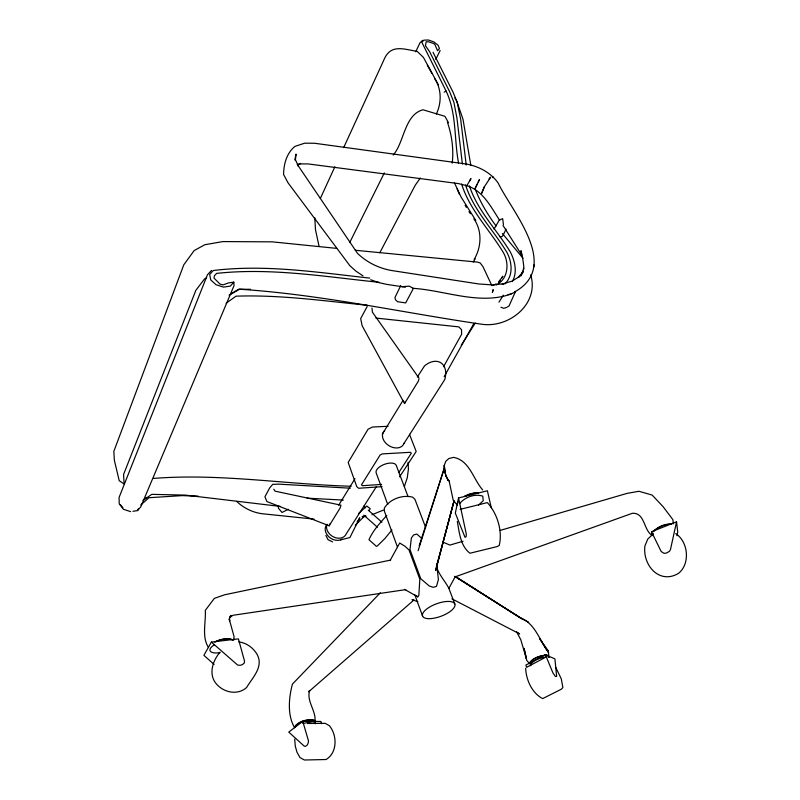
<?xml version="1.0" encoding="UTF-8"?>
<svg xmlns="http://www.w3.org/2000/svg" width="800" height="800" viewBox="0 0 800 800"><rect width="100%" height="100%" fill="white"/><g stroke="black" fill="none" stroke-linecap="round" stroke-linejoin="round"><path stroke-width="1.2" d="M523.62 269.12C524.83 268.17 519.83 241.97 521.09 253.49L521.76 255.09L503.02 225.44M444.2 468.35L444.27 465.38L445.83 461.26L448.82 458.52L453.63 457.37C469.54 460.3 473.26 479.28 482.69 489.94M514.54 291.98C561.2 266.24 511.72 211.48 498.21 183.12C490.85 172.59 478.8 166.34 466.37 164.05L314.71 143.27L304.7 143.18L294.95 146.38C286.52 153.25 283.77 164.05 283.57 174.46L288.09 182.9L349.96 265.83L355.99 271.17L363 275.87M314.77 217.65L315.48 229.71L319.05 246.3M233.76 640.12L234.06 636.58L229.15 618.85L229.66 620.89L229.63 617.94L230.91 615.36L229.58 617.68L232.9 615.3L405.75 589.61M452.2 163.17C453.86 149.52 451.82 134.98 447.37 122.11M534.17 264.63L534.01 266.73M294.82 159.95L296.03 154.12L295.44 159.78L298.32 166.08L297.51 164.73L357.47 253.3C366.81 262.41 379.01 268.38 391.84 270.56L478.63 283.95L491.91 284.87L503.85 283.81L502.16 284.05L512.03 281.16L519.92 276.22L518.18 277.45L523.55 271.14L520.89 275.91L523.75 268.33M458.54 497.97L455.32 513.11L465 537.29L466.07 536.79L466.32 534.1L458.54 497.97L487.38 490.76L491.29 507.79M453.92 501.14L435.61 570.6L453.96 501.23M676.56 521.8L670.47 549.58L669.41 551.36L666.33 553.08L664.02 553.34L661.15 551.45L651.5 531.75L676.56 521.8L677.73 532.12L676.91 535.73M418.86 379.2L418.38 381.1L404.52 403.58L362.12 325.71L360.67 318.61L367.21 306.44M404.52 403.58L405.01 401.68M436.71 565.45L454.13 500.94M457.25 504.6L457.99 502.07M350.37 488.2L278.85 484.15L272.7 484.35L269.68 487.93L264.93 496.78L266.88 501.53L329.15 525.81L329.69 523.96M418.11 550.69L444.34 468.07M444.33 468.05L419.23 545.6L420.38 543.58M404.36 486.5L407.26 477.82L408.43 469.1L408.08 462.24M507.43 306.93L509.02 305.98L515.55 291.41M436.32 114.1C441.63 102.98 441.7 89.3 434.8 78.86M484.42 186.61L481.51 193.59L484.44 186.66L490.69 177.15L489.01 178.85M320.37 198.41L334.87 166.81M343.67 147.63L383.53 60.74C390.06 44.02 402.23 48.69 417.32 51.48L423.42 57.42L438.46 84.95M477.17 184.16L475.01 188.74L479.54 179.43L478.21 181.98M415.72 51.77L420.02 42.76L422.57 40.36M506.09 229.07L503.05 235.42L501.93 236.63L499.62 236.72M132.93 511.29L137.51 510.6L138.45 508.66M294.78 727.04C298.46 720.96 307.84 718.64 314.47 720.36L314.72 721.75M400.75 285.59L394.95 297.53L395.46 299.7L397.58 301.72L405.69 302.91L413.39 288.42L409.31 286.15L401.8 286.68M435.76 59.37L440.16 50.45M349.84 242.29L384.33 172.91M393.23 155.01C404.28 142.55 404.32 114.73 422.96 109.78L444.89 116.3L448.52 122.72M379.81 252.74L415.18 185.32L420.28 178.02M469.82 180.71L470.96 178.57L466.83 185.7L458.53 183.61L308.09 163.92L299.21 163.92L300.61 163.46L297.31 164.6M390.09 560.53L399.69 543.01L405.07 546.32L409.06 550.06L419.82 579.22L418.84 595.37L417.72 596.84L404.54 589.35M443.57 366.72L461.66 334.19L461.52 329.67L458.81 326.88L375.9 318.07M444.16 376.66L473.57 324.07M512.23 281.62C517.68 272.45 514.96 260.97 510.36 252.03C497.03 229.99 477.53 210.79 469.43 185.88M211.37 642.09L237.47 664.92A6.24 5.42 34.5 0 0 242.9 664.23L244.38 662.82L244.49 660.98L238.42 638.88L211.37 642.09L203.89 655.34L214.12 664.45M494.04 229.19L499.43 219.81M220.03 652.18C211.89 661.61 207.74 676.44 218.23 685.83C225.89 693.03 238.43 694.95 246.6 687.5C252.49 677.55 263.63 667.17 257.33 654.79C253.41 647.97 246.74 642.87 238.82 641.92M474.15 259.44C481.5 247.11 482.35 230.86 473.87 218.86M473.26 262.01L475.18 258.81M338.71 505.18L354.96 478.7M382.25 434.21L403.05 400.32M417.34 377.02L424.55 365.87C437.06 355.56 449.22 363.75 444.8 379.51L403.95 443.49M329.15 525.81L340.14 507.98L340.94 505.19L275.03 491.15L273.8 489.2M498.88 282.5L500.22 280.39M501.55 278.29L502.88 276.18L498.69 281.86M461.24 345.18L475.24 323.1M376.49 486.48L346.35 533.68A10.81 8.46 33.2 0 1 333.53 536.94A10.81 8.46 33.2 0 1 327.02 524.24M498.96 302.14L503.39 295.19M357.16 521.93L359.81 517.79L349.88 537.56L340.69 539.86M369.07 510.67L370.18 508.65L366.82 506.03L358.51 513.57M398.74 472.58L411.34 453.23L410.46 452.3L382.32 453.91L380.1 455.02L361.51 484.85L362.45 485.71L381.59 484.4M399.59 476.84L416.19 451.49L409.47 434.29M504.85 283.98C513.49 275.51 512.16 262.15 506.86 252.29C493.35 229.91 473.58 210.35 465.54 184.98M391.95 529.92L384.83 538.61L377.23 546.07L376.35 546.3L368.96 539.72C372.99 530.5 380.08 522.88 386.78 515.48M137.51 510.6L140.79 506.81L234.05 285.59L233.82 282.14L228.51 282.91L223.16 284.88L220.04 284.14L214 278.08L214.41 275.8L216.6 273.39C270.91 267.48 325.31 276.8 379.27 282.32M233.82 282.14L230.33 286.11L223.52 287.11L216.01 284.72L210.72 279.86L209.69 274.44L213.27 270.52C265.44 264.12 317.85 272.44 369.72 278.09M459.62 503.62C465.05 497.09 474.55 493.5 482.8 496.14L483.22 500.73L478.54 505.14M211.51 270.42L207.46 274.74L119.09 497.44L119.22 503.9L123.64 509.49M380.35 592.78L292.44 684.1C288.8 697.65 287.16 715.25 294.63 727.73M355.31 525.25L364.68 515.89M653.46 533.72L647.83 538.98L644.93 545.87C642.34 564.89 659.28 584.92 678.53 573.34C690.48 563.81 688.32 541.7 675.72 533.62M653.16 531.48C657.9 527.08 664.59 523.39 671.22 524.26M140.77 504.94L149.03 497.72L182.23 495.61L198.23 496.17M499.62 220.26C490.93 206.98 483.17 190.79 466.81 185.66L467.41 185.14M146.62 497.41L143.07 500.36L151.78 494.35L185.31 495.1L280.54 506.45M302.76 721.34L288.77 732.11L304 745.94L305.14 746.44L306.83 745.5A4.12 1.99 -78.6 0 0 308.46 740.79L302.76 721.34L320.91 721.48L321.59 723.74M226.11 303.24L236.03 296.17C280.01 294.68 323.65 300.86 367.3 305.27M230.14 294.47L238.6 289.24L250.55 289.3M229.08 295.13L239.63 289.23C321.22 294.5 401.34 312.52 482.1 324.29C509.48 328.1 539.46 303.6 530.71 274.9M206.64 277.78L204.53 278.93L195.84 290.34L123.59 474.45L124 482.38M288.22 509.3L282.03 512.47L278.47 508.27L278.3 506M511.35 293.75L515.34 292.03M527.49 666.86L545.75 657.17M545.43 654.79L552.95 672.96L555.39 676.5L556.65 676.41L554.91 658.89L545.43 654.79L525.86 665.09L526.77 667.36M496.23 284.97C508.23 279.16 509.54 263.15 503.35 252.55C489.65 229.82 469.62 209.91 461.65 184.08M493.36 285.38L496.12 283.95M444.15 92.15L446.13 91.14L421.87 42.33L423.85 40.16L428.42 40L433.83 41.91L438.05 45.15L439.46 48.52L437.52 50.73L434.98 44.66L433.71 43.56L428.48 41.76L426.13 41.81L425.48 45.72L429.73 51.91L449.64 91.73L453.87 102.18L456.98 118.3L462.39 164.03M362.42 517.48L365.78 516M464.5 496.2L469.44 494.03L474.14 492.96L478.58 492.99M499.88 219.85L502.68 218.64L503.43 224.62M371.95 514.77L383.35 510.1M506.63 307.41L503.71 308.33L500.92 307.21M511.69 293.8C479.49 305.6 445.32 290.31 412.81 288.31M302.86 723.45L313.01 721.65L315.07 722.37L315.32 723.76M463.05 541.24L449.88 545.08L443.09 542.15M500.18 530.4L627.13 493.36L638.97 491.28L652.15 495.07L663.11 506.7L672.85 519.6L673.36 523.84M507.99 294.67L510.23 294.06M460.12 509.36L487.35 502.6C497.32 513.55 502.71 530.9 499.24 545.5L496.87 546.65L469.95 553.23C460.32 545.86 459.38 532.49 457.31 521.43M390.58 560.09L224.67 594.78L214.38 598.35L205.29 610.38C206.07 622.31 201.5 636.93 208.53 647.52M362.22 516.51L365.94 516.1M546.76 657.06C540.75 657.52 534.09 659.6 530.42 664.65L530.79 665.83M382.05 486.65L358.63 488.27L356.73 486.56L348.18 462.45L368.03 429.26L372.42 427.03L388.11 426.29M153.61 478.42C219.52 473.16 285.34 484.36 351.17 486.25M307.64 723.51L325.18 723.31L329.45 725.78C337.3 735.3 337.51 752.72 326.07 759.52L304.4 760L300.01 757.6L297.06 752.38L295.29 746.22L294.7 739.11M307.11 498.16L343.28 500.08M336.65 248.38L272.26 241.85L222.88 241.58L204.81 244.73L194.16 250.58L183.8 264.8L113.83 451.37L114.37 460.3L119.2 480.69L124.25 484.04M355.22 250.26L477.65 262.14L480.2 262.97L483.02 266.74L491.92 285.73M314.03 519.11L262.44 513.76C252.77 512.58 243.71 508.12 236.68 501.4M405.41 287.2L386.9 284.41L378.79 282.63L370.71 279.75M332.58 541.89L328.05 539.68L325.9 535.47M417.82 601.62L411.99 599.73L414.06 599.9L308.65 691.78L309.64 690.52C306.23 701.55 316.63 711.05 314.89 722A10.58 3.62 -18 0 0 305.39 720.66A10.58 3.62 -18 0 0 294.67 727.26M124.51 509.62L130.64 511.64M455.63 576.91L520.44 617.91C535.36 623.54 539.61 640.73 548.53 652.5L548.82 657.45A10.18 3.38 -21.3 0 0 540.63 656.17A10.18 3.38 -21.3 0 0 529.87 662.94M528.67 622.24L520.44 617.91L455.6 576.52M451.94 598.84L519.6 633.89L517.15 632.4M454.64 576.27L522.88 619.36M449.27 480.89L447.65 479.64L445.71 475.22L444.27 465.38L444.83 472.81L444.53 470.21L445.91 475.97L445.71 475.22L448.2 480.05L447.65 479.64L449.19 481.33L453.18 500.1L457.21 505.07M416.16 595.56L417.72 596.84M421.63 538.31L416.82 534.04L413.56 534.98L411.39 537.99L409.99 549.57L420.76 578.73L429.25 585.98L433.14 587.34L436.48 586.37L438.42 579.48L436.63 564.17M363.73 506.16L365.55 507.76M368.27 510.16L381.88 522.19M363.83 515.18L377.43 527.23M529.45 663.49L526.77 660.42L524.04 648.31L526.46 658.88L520.77 639.66L516.5 631.67M120.49 504.86L122.9 507.71M496.06 225.97C487.65 214.52 480.12 202.09 475.12 188.77M502.42 233.58L523.07 258.31M419.1 378.25L372.41 312.18L371.98 308.04M475.82 220.47L461.12 197.11L454.41 182.79M468.98 211.63L470.37 213.69M427.31 65.17L431.95 73.44M454.86 97.9L456.06 99.94M465.1 205.26L466.34 207.41M555.51 666.97L561.29 678.85L562.87 687.55L561.4 689.16L542.67 698.61C532.15 693.31 526.02 679.77 525.67 668.19M433.02 52.28L453.13 92.32L457.25 102.48L460.67 119.29L466.22 165M457.13 188.95L459.49 194.42M446.13 91.14C456.8 113.49 454.04 139.26 458.55 163.06M456.65 100.96L462.99 119.22L470.86 165.58M425.61 527.34L414.95 499.36L412.69 497.17C402.48 494.49 389.93 499.01 384.33 508.07L384.37 511.11L397.47 547.11M448.63 587.73L454.82 603.98M436.36 566.08C438.65 574.53 444.95 580.82 448.9 588.37L455.11 576.86L632.41 513.27C645.24 512.61 643.33 530.22 652.31 535.63A11.84 4.4 -23.9 0 1 652.03 533.89M408.09 496.68L396.23 465.31A10.73 5.12 -20.4 0 0 384.16 464.43A10.73 5.12 -20.4 0 0 376.22 473.02L387.76 504.49M414.71 594.51L422.63 616.25M530.03 663.95L529.65 662.76C533.55 657.41 540.7 655.41 547.06 655.09L548.49 655.94L548.82 657.14M492.92 177.56L492.62 176.49L492.94 177.62M466.83 185.7L466.81 185.66M651.5 531.75L652.02 535.13M404.04 443.21A11.78 8.57 32.3 0 1 388.68 445.53A11.78 8.57 32.3 0 1 384.66 430.67M653.4 531.61A11.84 4.4 -23.9 0 1 671.67 524.34M215.57 641.81A12.6 5.07 -16.6 0 1 232.51 640.06M465.4 496.17A13.47 5.93 -21.6 0 1 478.59 493.18M342.14 539.18A10.78 8.46 33.2 0 1 328.72 536.69A10.78 8.46 33.2 0 1 326.84 524.53M219.87 652.63A12.51 5.02 -16.6 0 1 210.3 651.19A12.51 5.02 -16.6 0 1 214.31 644.86M214.59 642.04A12.5 5.03 -16.6 0 1 232.85 640.26M493.09 289.81L492.41 292.39L493.09 289.81M548.28 650.93L539.8 638.91L548.53 652.5L548.28 650.93M427.47 618.59A17.23 6.62 -20.3 0 0 454.58 606.78A17.23 6.62 -20.3 0 0 434.05 604.79A17.23 6.62 -20.3 0 0 427.47 618.59"/></g></svg>
